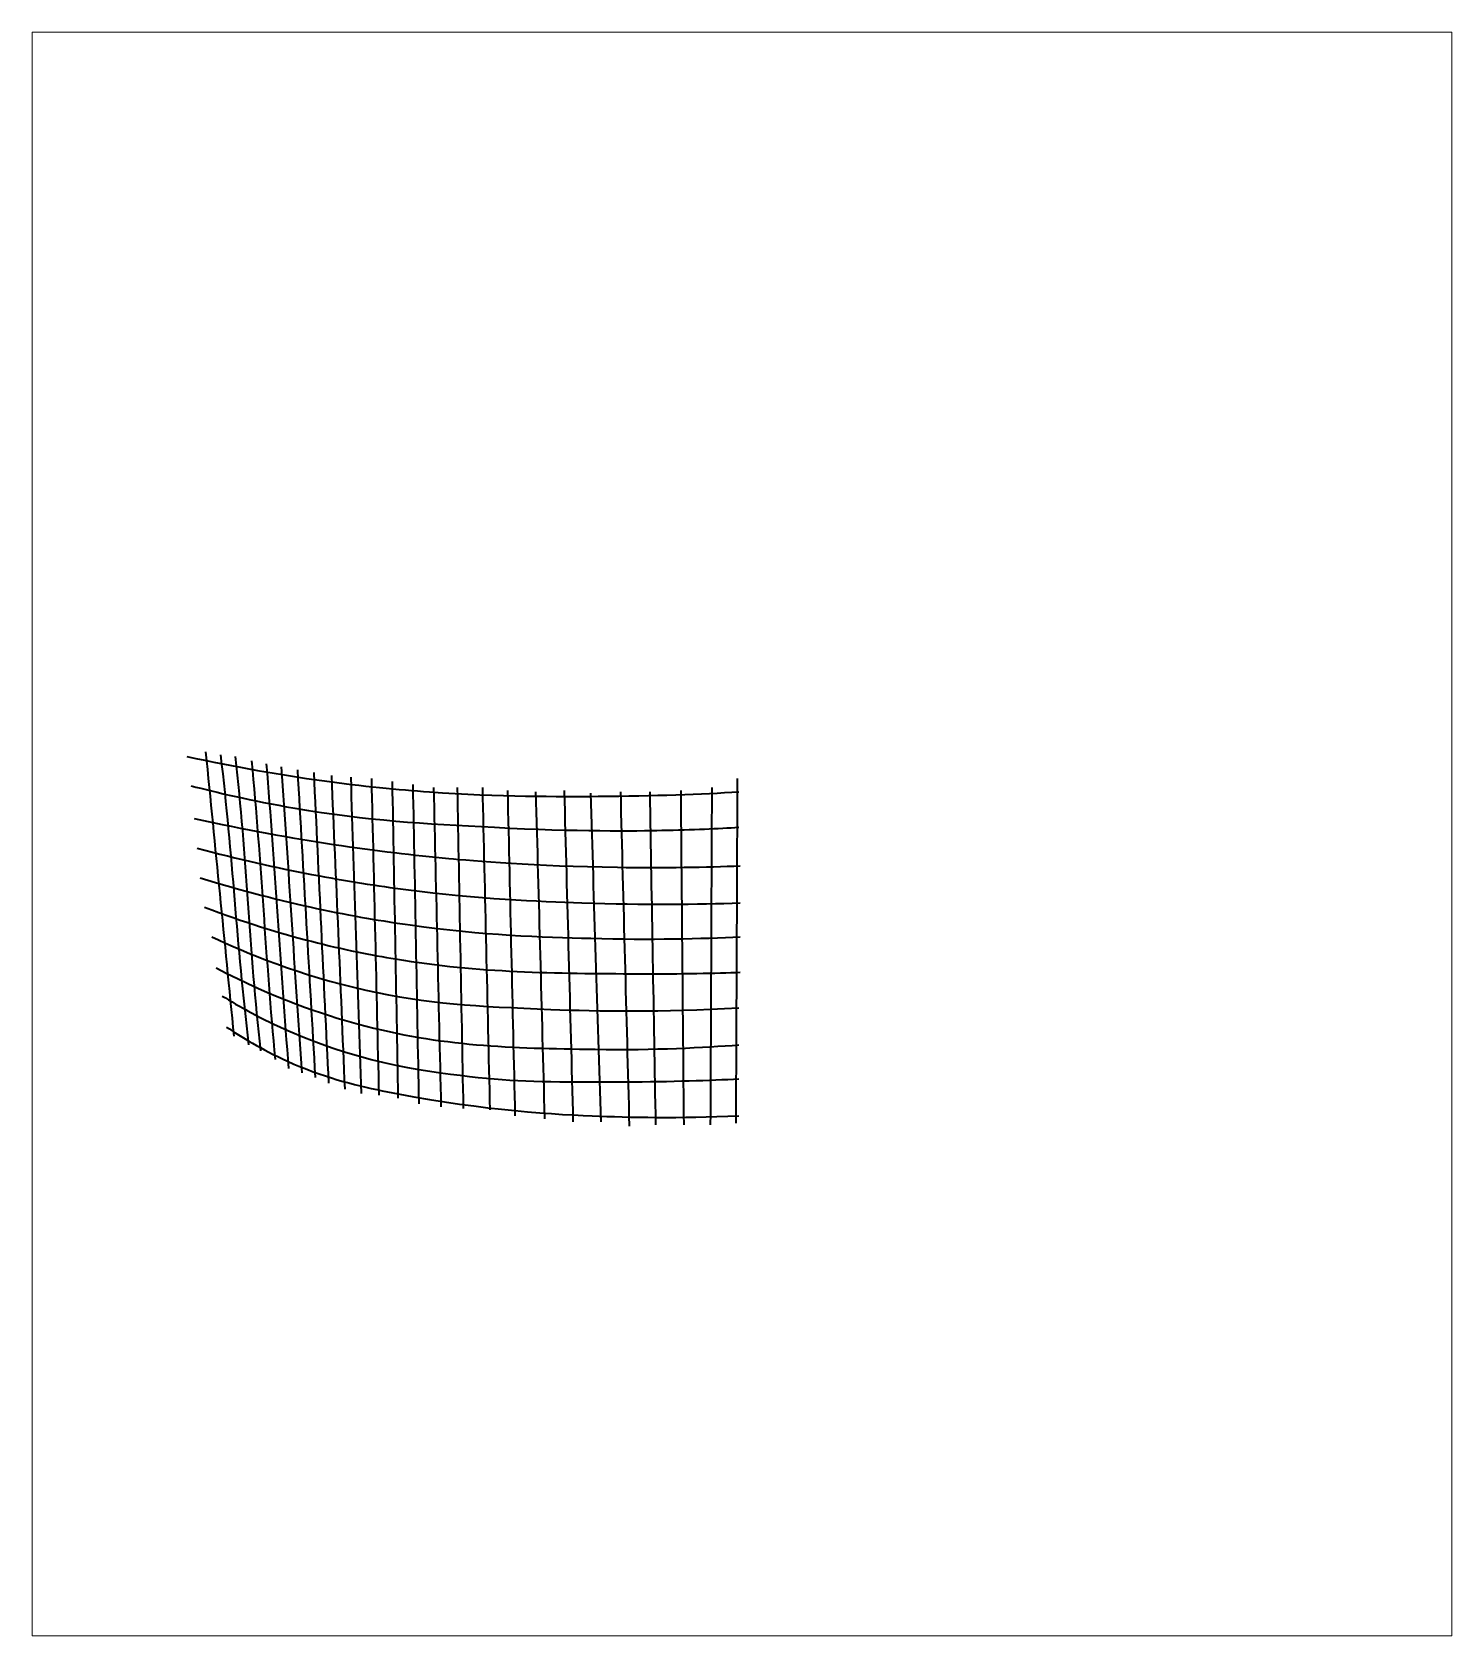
# Model space of a CAD drawing. Header units: inches. Extents: x 5.9 to 19.2, y -14.6 to 0.5.
import ezdxf

# ---------------------------------------------------------------- set-up
doc = ezdxf.new("R2010")
doc.units = ezdxf.units.IN
doc.header["$MEASUREMENT"] = 0
doc.layers.add('Base', color=7, linetype='Continuous', lineweight=0)
picture_1 = doc.add_image_def('image1.png', size_in_pixel=(216, 144))

msp = doc.modelspace()

# ---------------------------------------------------------------- linework, layer by layer
at = {"layer": 'Base', "color": 18, "lineweight": 35, "true_color": 0x000000}
msp.add_lwpolyline([(7.549, -6.632)], dxfattribs=at)
for points, knots in [([(7.34, -6.299), (8.263, -6.502), (9.041, -6.591), (9.618, -6.632), (10.276, -6.679), (10.839, -6.676), (11.201, -6.674), (11.73, -6.671), (12.18, -6.652), (12.521, -6.632)], [0, 0, 0, 0, 1, 1, 1, 2, 2, 2, 3, 3, 3, 3]), ([(7.382, -6.576), (7.61, -6.635), (7.944, -6.714), (8.354, -6.785), (9.045, -6.903), (9.564, -6.93), (10.229, -6.965), (11.001, -7.006), (11.569, -6.998), (11.799, -6.993), (12.088, -6.987), (12.334, -6.976), (12.521, -6.965)], [0, 0, 0, 0, 1, 1, 1, 2, 2, 2, 3, 3, 3, 4, 4, 4, 4]), ([(7.41, -6.882), (8.351, -7.09), (9.163, -7.198), (9.799, -7.257), (10.019, -7.277), (10.61, -7.329), (11.382, -7.34), (11.829, -7.347), (12.219, -7.339), (12.535, -7.326)], [0, 0, 0, 0, 1, 1, 1, 2, 2, 2, 3, 3, 3, 3]), ([(7.438, -7.16), (8.209, -7.367), (8.878, -7.482), (9.396, -7.549), (10.09, -7.638), (10.638, -7.659), (11.049, -7.674), (11.636, -7.694), (12.141, -7.688), (12.535, -7.674)], [0, 0, 0, 0, 1, 1, 1, 2, 2, 2, 3, 3, 3, 3]), ([(7.465, -7.438), (8.254, -7.684), (8.932, -7.811), (9.438, -7.882), (10.125, -7.978), (10.679, -7.995), (11.132, -8.007), (11.698, -8.022), (12.177, -8.01), (12.535, -7.993)], [0, 0, 0, 0, 1, 1, 1, 2, 2, 2, 3, 3, 3, 3]), ([(7.507, -7.715), (8.236, -7.993), (8.857, -8.129), (9.299, -8.201), (10.094, -8.332), (10.785, -8.336), (11.59, -8.34), (11.985, -8.342), (12.312, -8.334), (12.535, -8.326)], [0, 0, 0, 0, 1, 1, 1, 2, 2, 2, 3, 3, 3, 3]), ([(7.576, -7.993), (7.9, -8.147), (8.393, -8.352), (9.021, -8.493), (9.604, -8.624), (10.056, -8.645), (10.757, -8.674), (11.198, -8.692), (11.8, -8.7), (12.521, -8.66)], [0, 0, 0, 0, 1, 1, 1, 2, 2, 2, 3, 3, 3, 3]), ([(7.618, -8.285), (8.155, -8.569), (8.623, -8.724), (8.951, -8.812), (9.734, -9.024), (10.381, -9.037), (11.174, -9.049), (11.735, -9.057), (12.2, -9.032), (12.521, -9.007)], [0, 0, 0, 0, 1, 1, 1, 2, 2, 2, 3, 3, 3, 3]), ([(7.674, -8.549), (7.825, -8.642), (8.041, -8.764), (8.312, -8.882), (9.03, -9.194), (9.647, -9.266), (10.076, -9.312), (10.487, -9.357), (10.809, -9.356), (11.451, -9.354), (11.893, -9.353), (12.261, -9.339), (12.521, -9.326)], [0, 0, 0, 0, 1, 1, 1, 2, 2, 2, 3, 3, 3, 4, 4, 4, 4]), ([(7.715, -8.84), (7.847, -8.93), (8.039, -9.048), (8.285, -9.16), (8.618, -9.311), (8.903, -9.381), (9.174, -9.438), (9.98, -9.605), (10.7, -9.655), (11.146, -9.674), (11.492, -9.688), (11.961, -9.697), (12.521, -9.674)], [0, 0, 0, 0, 1, 1, 1, 2, 2, 2, 3, 3, 3, 4, 4, 4, 4])]:
    msp.add_open_spline(points, degree=3, knots=knots, dxfattribs=at)
for points in [[(7.785, -8.924), (7.697, -8.035), (7.609, -7.146), (7.521, -6.257)], [(7.924, -9.007), (7.808, -8.049), (7.775, -7.243), (7.66, -6.285)], [(8.035, -9.062), (7.928, -8.118), (7.905, -7.243), (7.799, -6.299)], [(8.174, -9.146), (8.081, -8.201), (8.044, -7.285), (7.951, -6.34)], [(8.299, -9.229), (8.22, -8.275), (8.169, -7.322), (8.09, -6.368)], [(8.424, -9.271), (8.354, -8.312), (8.299, -7.354), (8.229, -6.396)], [(8.549, -9.312), (8.493, -8.35), (8.438, -7.387), (8.382, -6.424)], [(8.674, -9.368), (8.627, -8.396), (8.581, -7.424), (8.535, -6.451)], [(8.826, -9.424), (8.785, -8.442), (8.743, -7.461), (8.701, -6.479)], [(8.979, -9.465), (8.947, -8.475), (8.914, -7.484), (8.882, -6.493)], [(9.146, -9.479), (9.123, -8.488), (9.1, -7.498), (9.076, -6.507)], [(9.326, -9.507), (9.308, -8.516), (9.289, -7.525), (9.271, -6.535)], [(9.521, -9.562), (9.502, -8.562), (9.484, -7.562), (9.465, -6.562)], [(9.729, -9.59), (9.706, -8.59), (9.683, -7.59), (9.66, -6.59)], [(9.938, -9.604), (9.919, -8.6), (9.9, -7.595), (9.882, -6.59)], [(10.188, -9.618), (10.164, -8.609), (10.141, -7.6), (10.118, -6.59)], [(10.424, -9.674), (10.4, -8.655), (10.377, -7.637), (10.354, -6.618)], [(10.882, -6.618), (10.91, -7.655), (10.938, -8.692), (10.965, -9.729)], [(12.007, -9.757), (11.998, -8.711), (11.988, -7.664), (11.979, -6.618)], [(12.257, -9.757), (12.262, -8.701), (12.266, -7.646), (12.271, -6.59)], [(12.507, -6.507), (12.502, -7.586), (12.498, -8.664), (12.493, -9.743)], [(10.701, -9.701), (10.674, -8.678), (10.646, -7.655), (10.618, -6.632)], [(11.229, -9.729), (11.197, -8.701), (11.164, -7.674), (11.132, -6.646)], [(11.41, -6.632), (11.438, -7.678), (11.465, -8.725), (11.493, -9.771)], [(11.743, -9.757), (11.725, -8.715), (11.706, -7.674), (11.688, -6.632)]]:
    msp.add_open_spline(points, degree=3, dxfattribs=at)

# ---------------------------------------------------------------- pictures from other files: only their frames are drawn
at = {"layer": 'Base'}
image = msp.add_image(picture_1, insert=(5.889, -14.556), size_in_units=(13.325, 15.056), dxfattribs=at)

doc.saveas('drawing.dxf')
